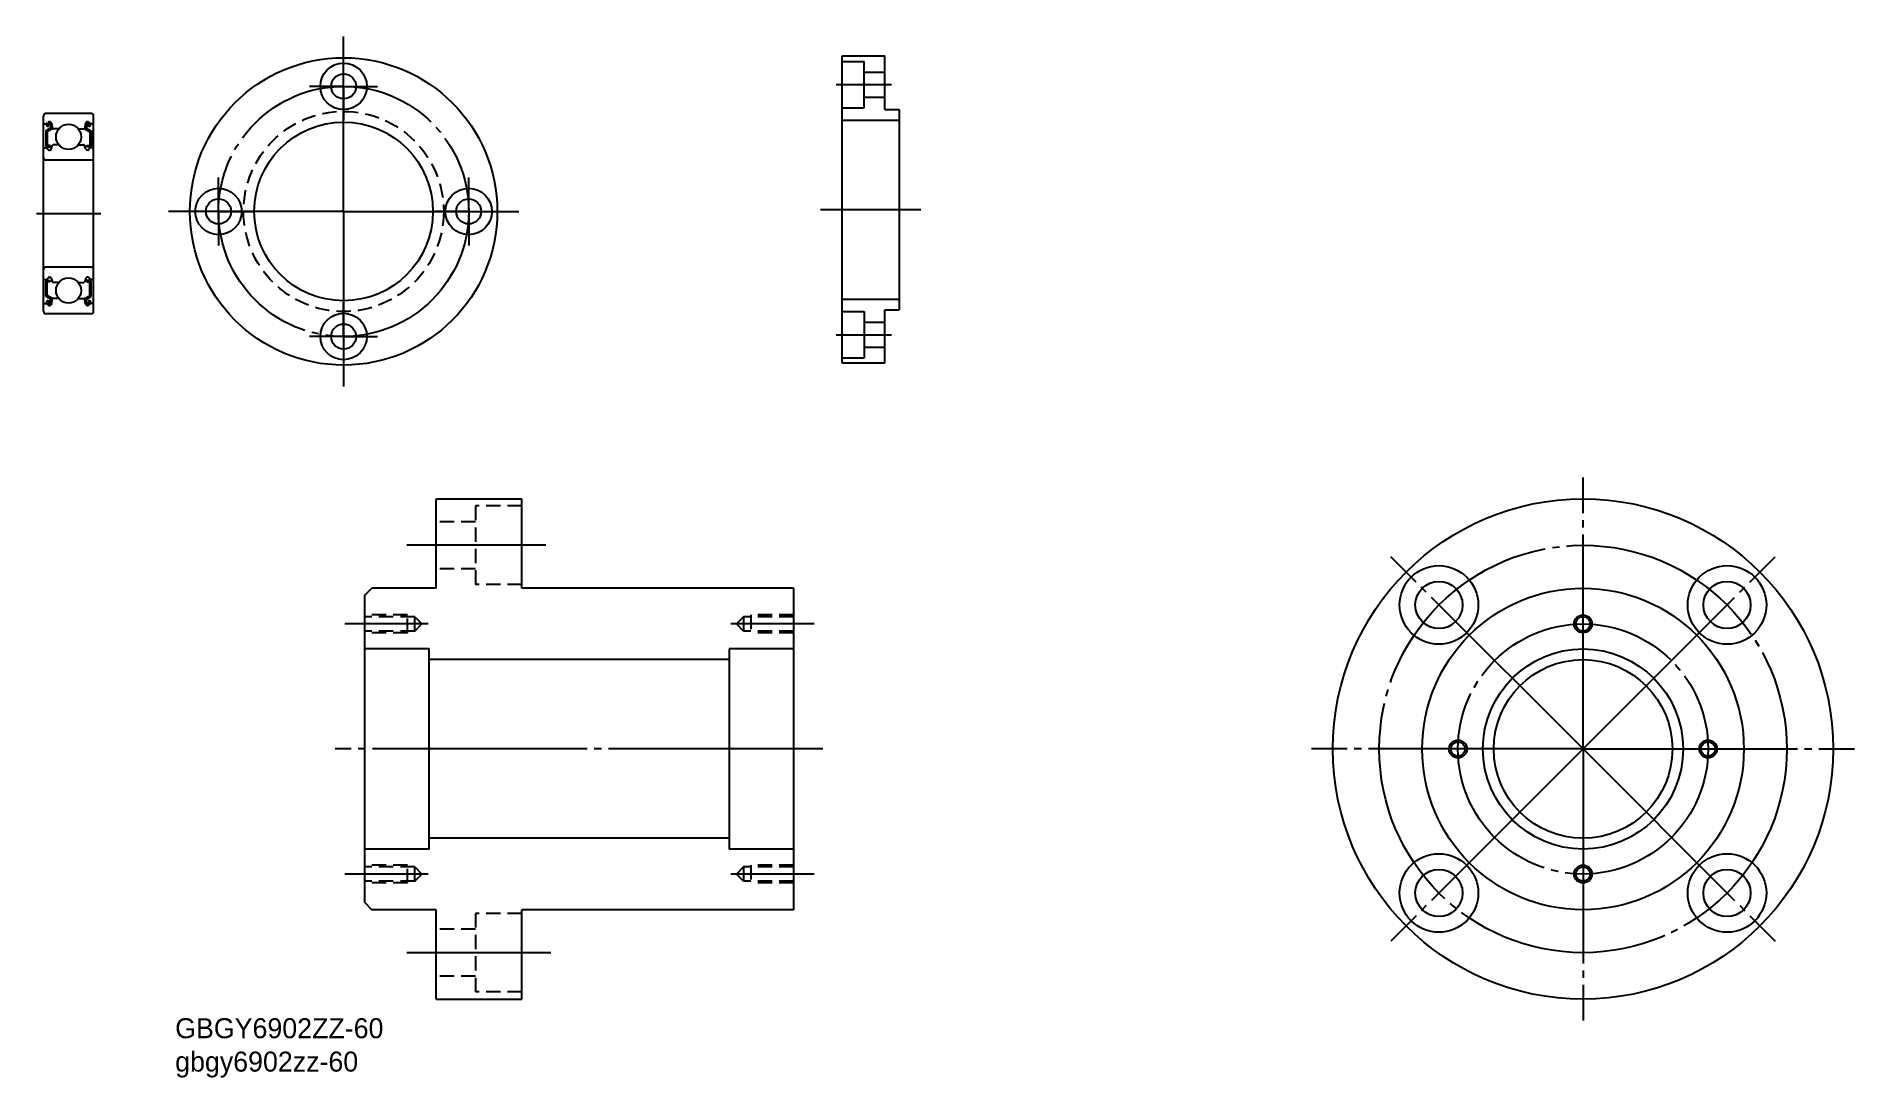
# Model space of a CAD drawing. Extents: x -144 to 111, y -41 to 105.
import ezdxf

# ---------------------------------------------------------------- set-up
doc = ezdxf.new("R2010")
doc.units = 0
doc.linetypes.add('CENTER', pattern=[33, 30, -1, 1, -1])
doc.linetypes.add('DASHED', pattern=[3, 2, -1])
doc.layers.get('0').update_dxf_attribs({"linetype": 'CONTINUOUS'})
doc.layers.add('CENTER', color=7, linetype='CONTINUOUS')

# ---------------------------------------------------------------- blocks, each defined once
blk = doc.blocks.new('*U2')
at = {"linetype": 'CONTINUOUS'}
for s, p in [('GBGY6902ZZ-60', (-124.27, -35.29)), ('gbgy6902zz-60', (-124.27, -39.96))]:
    blk.add_text(s, height=2.8, dxfattribs=at).set_placement(p)

msp = doc.modelspace()

# ---------------------------------------------------------------- linework, layer by layer
at = {"color": 7, "linetype": 'CONTINUOUS'}
for p, q in [((-30.98, 59.14), (-30.98, 102.14)), ((-30.98, 102.14), (-24.98, 102.14)), ((-24.98, 94.64), (-24.98, 102.14)), ((-30.98, 101.39), (-27.88, 101.39)), ((-27.88, 94.89), (-27.88, 101.39)), ((-27.88, 99.89), (-24.98, 99.89)), ((-30.98, 94.89), (-27.88, 94.89)), ((-27.88, 96.39), (-24.98, 96.39)), ((-24.98, 94.64), (-22.98, 94.64)), ((-22.98, 94.64), (-22.98, 66.64)), ((-30.98, 93.14), (-22.98, 93.14)), ((-30.98, 68.14), (-22.98, 68.14)), ((-30.98, 66.39), (-27.88, 66.39)), ((-27.88, 66.39), (-27.88, 59.89)), ((-24.98, 59.14), (-24.98, 66.64)), ((-24.98, 66.64), (-22.98, 66.64)), ((-27.88, 64.89), (-24.98, 64.89)), ((-27.88, 61.39), (-24.98, 61.39)), ((-30.98, 59.89), (-27.88, 59.89)), ((-24.98, 59.14), (-30.98, 59.14)), ((-87.76, 27.68), (-87.76, 40.18)), ((-87.76, 40.18), (-75.76, 40.18)), ((-75.76, 27.68), (-75.76, 40.18)), ((-97.76, 26.68), (-96.76, 27.68)), ((-97.76, -16.32), (-97.76, 26.68)), ((-87.76, 27.68), (-96.76, 27.68)), ((-37.76, 27.68), (-75.76, 27.68)), ((-37.76, 27.68), (-37.76, -17.32)), ((-88.76, 19.18), (-97.76, 19.18)), ((-88.76, -8.82), (-88.76, 19.18)), ((-37.76, 19.18), (-46.76, 19.18)), ((-46.76, 19.18), (-46.76, -8.82)), ((-46.76, 17.68), (-88.76, 17.68)), ((-46.76, -7.32), (-88.76, -7.32)), ((-88.76, -8.82), (-97.76, -8.82)), ((-37.76, -8.82), (-46.76, -8.82)), ((-97.76, -16.32), (-96.76, -17.32)), ((-87.76, -17.32), (-96.76, -17.32)), ((-87.76, -29.82), (-87.76, -17.32)), ((-37.76, -17.32), (-75.76, -17.32)), ((-75.76, -29.82), (-75.76, -17.32)), ((-87.76, -29.82), (-75.76, -29.82))]:
    msp.add_line(p, q, dxfattribs=at)
for p, q in [((-142.69, 66.38), (-142.69, 93.78)), ((-142.59, 92.63), (-142.23, 92.63)), ((-135.99, 94.08), (-142.39, 94.08)), ((-141.71, 92.03), (-142.36, 91.66)), ((-142.36, 91.66), (-142.36, 89.63)), ((-142.24, 92.62), (-142.07, 92.82)), ((-142.09, 92.21), (-142.23, 92.35)), ((-141.51, 91.92), (-142.16, 91.54)), ((-142.09, 92.49), (-141.92, 92.69)), ((-141.95, 92.35), (-142.09, 92.49)), ((-142.09, 92.21), (-141.95, 92.35)), ((-141.74, 92.64), (-141.71, 92.03)), ((-141.54, 92.66), (-141.49, 92.03)), ((-141.51, 92.28), (-141.51, 91.92)), ((-140.55, 91.93), (-141.39, 91.93)), ((-137.83, 91.93), (-136.99, 91.93)), ((-136.84, 92.66), (-136.89, 92.03)), ((-136.87, 92.28), (-136.87, 91.92)), ((-136.87, 91.92), (-136.22, 91.54)), ((-136.64, 92.64), (-136.67, 92.03)), ((-136.67, 92.03), (-136.02, 91.66)), ((-136.29, 92.49), (-136.46, 92.69)), ((-136.43, 92.35), (-136.29, 92.49)), ((-136.29, 92.21), (-136.43, 92.35)), ((-136.14, 92.62), (-136.31, 92.82)), ((-136.29, 92.21), (-136.15, 92.35)), ((-135.79, 92.63), (-136.15, 92.63)), ((-136.02, 91.66), (-136.02, 89.63)), ((-135.69, 66.38), (-135.69, 93.78)), ((-142.59, 89.28), (-142.24, 89.28)), ((-142.24, 89.28), (-142.05, 89.06)), ((-142.16, 91.54), (-142.16, 89.63)), ((-141.76, 89.63), (-142.16, 89.63)), ((-142.16, 89.43), (-141.76, 89.43)), ((-141.76, 89.43), (-141.76, 89.63)), ((-141.61, 89.12), (-141.41, 89.67)), ((-140.55, 89.73), (-141.32, 89.73)), ((-137.83, 89.73), (-137.06, 89.73)), ((-136.77, 89.12), (-136.97, 89.67)), ((-136.62, 89.63), (-136.22, 89.63)), ((-136.62, 89.43), (-136.62, 89.63)), ((-136.22, 89.43), (-136.62, 89.43)), ((-136.14, 89.28), (-136.33, 89.06)), ((-136.22, 91.54), (-136.22, 89.63)), ((-135.79, 89.28), (-136.14, 89.28)), ((-135.99, 87.58), (-142.39, 87.58)), ((-141.89, 88.98), (-141.8, 88.98)), ((-136.48, 88.98), (-136.58, 88.98)), ((-135.99, 72.58), (-142.39, 72.58)), ((-142.59, 70.88), (-142.24, 70.88)), ((-142.36, 68.51), (-142.36, 70.53)), ((-142.24, 70.88), (-142.05, 71.11)), ((-142.16, 70.73), (-141.76, 70.73)), ((-141.76, 70.53), (-142.16, 70.53)), ((-142.16, 68.62), (-142.16, 70.53)), ((-141.89, 71.18), (-141.8, 71.18)), ((-141.76, 70.73), (-141.76, 70.53)), ((-141.61, 71.05), (-141.41, 70.5)), ((-140.55, 70.43), (-141.32, 70.43)), ((-137.83, 70.43), (-137.06, 70.43)), ((-136.77, 71.05), (-136.97, 70.5)), ((-136.22, 70.73), (-136.62, 70.73)), ((-136.62, 70.73), (-136.62, 70.53)), ((-136.62, 70.53), (-136.22, 70.53)), ((-136.48, 71.18), (-136.58, 71.18)), ((-136.14, 70.88), (-136.33, 71.11)), ((-136.22, 68.62), (-136.22, 70.53)), ((-135.79, 70.88), (-136.14, 70.88)), ((-136.02, 68.51), (-136.02, 70.53)), ((-142.59, 67.53), (-142.23, 67.53)), ((-141.71, 68.13), (-142.36, 68.51)), ((-142.24, 67.55), (-142.07, 67.34)), ((-142.09, 67.96), (-142.23, 67.82)), ((-141.51, 68.25), (-142.16, 68.62)), ((-142.09, 67.96), (-141.95, 67.82)), ((-141.95, 67.82), (-142.09, 67.68)), ((-142.09, 67.68), (-141.92, 67.47)), ((-141.74, 67.53), (-141.71, 68.13)), ((-141.54, 67.51), (-141.49, 68.14)), ((-141.51, 67.89), (-141.51, 68.25)), ((-140.55, 68.23), (-141.39, 68.23)), ((-140.97, 68.23), (-140.97, 68.23)), ((-140.76, 68.23), (-140.76, 68.23)), ((-137.83, 68.23), (-136.99, 68.23)), ((-136.84, 67.51), (-136.89, 68.14)), ((-136.87, 68.25), (-136.22, 68.62)), ((-136.87, 67.89), (-136.87, 68.25)), ((-136.67, 68.13), (-136.02, 68.51)), ((-136.64, 67.53), (-136.67, 68.13)), ((-136.29, 67.68), (-136.46, 67.47)), ((-136.29, 67.96), (-136.43, 67.82)), ((-136.43, 67.82), (-136.29, 67.68)), ((-136.14, 67.55), (-136.31, 67.34)), ((-136.29, 67.96), (-136.15, 67.82)), ((-135.79, 67.53), (-136.15, 67.53)), ((-135.99, 66.08), (-142.39, 66.08))]:
    msp.add_line(p, q)
at = {"color": 3, "linetype": 'DASHED'}
for p, q in [((-75.76, 39.18), (-82.26, 39.18)), ((-82.26, 39.18), (-82.26, 28.18)), ((-82.26, 36.98), (-87.76, 36.98)), ((-82.26, 30.38), (-87.76, 30.38)), ((-75.76, 28.18), (-82.26, 28.18)), ((-91.76, 23.93), (-97.76, 23.93)), ((-90.76, 23.68), (-97.76, 23.68)), ((-91.76, 21.43), (-91.76, 23.93)), ((-90.76, 21.68), (-90.76, 23.68)), ((-90.76, 23.68), (-89.76, 22.68)), ((-44.76, 23.68), (-45.76, 22.68)), ((-44.76, 23.68), (-44.76, 21.68)), ((-37.76, 23.68), (-44.76, 23.68)), ((-43.76, 23.93), (-43.76, 21.43)), ((-37.76, 23.93), (-43.76, 23.93)), ((-90.76, 21.68), (-97.76, 21.68)), ((-91.76, 21.43), (-97.76, 21.43)), ((-90.76, 21.68), (-89.76, 22.68)), ((-44.76, 21.68), (-45.76, 22.68)), ((-37.76, 21.68), (-44.76, 21.68)), ((-37.76, 21.43), (-43.76, 21.43)), ((-91.76, -11.07), (-97.76, -11.07)), ((-90.76, -11.32), (-97.76, -11.32)), ((-91.76, -13.57), (-91.76, -11.07)), ((-90.76, -13.32), (-90.76, -11.32)), ((-90.76, -11.32), (-89.76, -12.32)), ((-90.76, -13.32), (-89.76, -12.32)), ((-44.76, -11.32), (-45.76, -12.32)), ((-44.76, -13.32), (-45.76, -12.32)), ((-37.76, -11.32), (-44.76, -11.32)), ((-44.76, -11.32), (-44.76, -13.32)), ((-43.76, -11.07), (-43.76, -13.57)), ((-37.76, -11.07), (-43.76, -11.07)), ((-90.76, -13.32), (-97.76, -13.32)), ((-91.76, -13.57), (-97.76, -13.57)), ((-37.76, -13.32), (-44.76, -13.32)), ((-37.76, -13.57), (-43.76, -13.57)), ((-82.26, -20.02), (-87.76, -20.02)), ((-75.76, -17.82), (-82.26, -17.82)), ((-82.26, -17.82), (-82.26, -28.82)), ((-82.26, -26.62), (-87.76, -26.62)), ((-75.76, -28.82), (-82.26, -28.82))]:
    msp.add_line(p, q, dxfattribs=at)
at = {"color": 7, "linetype": 'CONTINUOUS'}
for centre, radius in [((-100.71, 80.39), 21.5), ((-100.71, 97.89), 3.25), ((-100.71, 97.89), 1.75), ((-100.71, 80.39), 12.5), ((-118.21, 80.39), 3.25), ((-118.21, 80.39), 1.75), ((-83.21, 80.39), 3.25), ((-83.21, 80.39), 1.75), ((-100.71, 62.89), 3.25), ((-100.71, 62.89), 1.75), ((72.68, 5.18), 35), ((52.52, 25.33), 5.5), ((92.83, 25.33), 5.5), ((52.52, 25.33), 3.3), ((92.83, 25.33), 3.3), ((72.68, 5.18), 22.5), ((72.68, 22.68), 1), ((72.68, 5.18), 14), ((72.68, 5.18), 12.5), ((55.18, 5.18), 1), ((90.18, 5.18), 1), ((52.52, -14.97), 5.5), ((92.83, -14.97), 5.5), ((52.52, -14.97), 3.3), ((72.68, -12.32), 1), ((92.83, -14.97), 3.3)]:
    msp.add_circle(centre, radius, dxfattribs=at)
at = {"color": 3, "linetype": 'DASHED'}
msp.add_circle((-100.71, 80.39), 14, dxfattribs=at)
for centre in [(-139.19, 90.83), (-139.19, 69.33)]:
    msp.add_circle(centre, 1.75)
at = {"color": 3, "linetype": 'CONTINUOUS'}
for centre in [(72.68, 22.68), (55.18, 5.18), (90.18, 5.18), (72.68, -12.32)]:
    msp.add_circle(centre, 1.25, dxfattribs=at)
for centre, radius, start, end in [((-142.39, 93.78), 0.3, 90, 180), ((-142.59, 92.73), 0.1, 180, 270), ((-142.09, 92.49), 0.2, 140.1364, 224.998), ((-141.84, 92.63), 0.3, 4.9347, 140.1364), ((-141.84, 92.63), 0.1, 3.1017, 139.9503), ((-141.39, 92.03), 0.1, 184.9347, 270), ((-136.99, 92.03), 0.1, 270, 355.0653), ((-136.54, 92.63), 0.3, 39.8636, 175.0653), ((-136.54, 92.63), 0.1, 40.0497, 176.8983), ((-136.29, 92.49), 0.2, 315.002, 39.8636), ((-135.99, 93.78), 0.3, 0, 90), ((-135.79, 92.73), 0.1, 270, 0), ((-142.59, 89.18), 0.1, 90, 180), ((-142.16, 89.63), 0.2, 180, 270), ((-141.89, 89.18), 0.2, 219.9772, 270), ((-141.8, 89.18), 0.2, 270, 339.9926), ((-141.32, 89.63), 0.1, 90, 159.9926), ((-137.06, 89.63), 0.1, 20.0074, 90), ((-136.58, 89.18), 0.2, 200.0074, 270), ((-136.48, 89.18), 0.2, 270, 320.0228), ((-136.22, 89.63), 0.2, 270, 0), ((-135.79, 89.18), 0.1, 0, 90), ((-142.39, 87.88), 0.3, 180, 270), ((-135.99, 87.88), 0.3, 270, 0), ((-142.39, 72.28), 0.3, 90, 180), ((-135.99, 72.28), 0.3, 0, 90), ((-142.59, 70.98), 0.1, 180, 270), ((-142.16, 70.53), 0.2, 90, 180), ((-141.89, 70.98), 0.2, 90, 140.0228), ((-141.8, 70.98), 0.2, 20.0074, 90), ((-141.32, 70.53), 0.1, 200.0074, 270), ((-137.06, 70.53), 0.1, 270, 339.9926), ((-136.58, 70.98), 0.2, 90, 159.9926), ((-136.48, 70.98), 0.2, 39.9772, 90), ((-136.22, 70.53), 0.2, 0, 90), ((-135.79, 70.98), 0.1, 270, 0), ((-142.59, 67.43), 0.1, 90, 180), ((-142.39, 66.38), 0.3, 180, 270), ((-142.09, 67.68), 0.2, 135.002, 219.8636), ((-141.84, 67.54), 0.3, 219.8636, 355.0653), ((-141.84, 67.54), 0.1, 220.0497, 356.8983), ((-141.39, 68.13), 0.1, 90, 175.0653), ((-136.99, 68.13), 0.1, 4.9347, 90), ((-136.54, 67.54), 0.3, 184.9347, 320.1364), ((-136.54, 67.54), 0.1, 183.1017, 319.9503), ((-136.29, 67.68), 0.2, 320.1364, 44.998), ((-135.99, 66.38), 0.3, 270, 0), ((-135.79, 67.43), 0.1, 0, 90)]:
    msp.add_arc(centre, radius, start, end)
at = {"layer": 'CENTER', "color": 1, "linetype": 'CENTER'}
for p, q in [((-100.71, 80.39), (-100.71, 104.89)), ((-100.71, 97.89), (-100.71, 102.64)), ((-100.71, 97.89), (-105.46, 97.89)), ((-100.71, 97.89), (-100.71, 93.14)), ((-100.71, 97.89), (-95.96, 97.89)), ((-31.78, 98.14), (-24.05, 98.14)), ((-118.21, 80.39), (-118.21, 85.14)), ((-83.21, 80.39), (-83.21, 85.14)), ((-143.69, 80.08), (-134.69, 80.08)), ((-100.71, 80.39), (-125.21, 80.39)), ((-118.21, 80.39), (-122.96, 80.39)), ((-118.21, 80.39), (-118.21, 75.64)), ((-118.21, 80.39), (-113.46, 80.39)), ((-100.71, 80.39), (-76.21, 80.39)), ((-100.71, 80.39), (-100.71, 55.89)), ((-83.21, 80.39), (-87.96, 80.39)), ((-83.21, 80.39), (-78.46, 80.39)), ((-83.21, 80.39), (-83.21, 75.64)), ((-33.98, 80.64), (-19.98, 80.64)), ((-100.71, 62.89), (-100.71, 67.64)), ((-100.71, 62.89), (-105.46, 62.89)), ((-100.71, 62.89), (-100.71, 58.14)), ((-100.71, 62.89), (-95.96, 62.89)), ((-31.78, 63.14), (-24.05, 63.14)), ((72.68, 5.18), (72.68, 43.18)), ((-72.42, 33.68), (-91.87, 33.68)), ((72.68, 5.18), (45.81, 32.05)), ((72.68, 5.18), (99.55, 32.05)), ((-88.87, 22.68), (-100.54, 22.68)), ((-34.87, 22.68), (-46.54, 22.68)), ((-33.65, 5.18), (-101.87, 5.18)), ((72.68, 5.18), (34.68, 5.18)), ((72.68, 5.18), (45.81, -21.69)), ((72.68, 5.18), (72.68, -32.82)), ((72.68, 5.18), (110.68, 5.18)), ((72.68, 5.18), (99.55, -21.69)), ((-88.87, -12.32), (-100.54, -12.32)), ((-34.87, -12.32), (-46.54, -12.32)), ((-71.73, -23.32), (-91.87, -23.32))]:
    msp.add_line(p, q, dxfattribs=at)
for centre, radius in [((-100.71, 80.39), 17.5), ((72.68, 5.18), 28.5), ((72.68, 5.18), 17.5)]:
    msp.add_circle(centre, radius, dxfattribs=at)

# ---------------------------------------------------------------- block references
at = {"linetype": 'CONTINUOUS'}
msp.add_blockref('*U2', (0, 0), dxfattribs=at)

doc.saveas('drawing.dxf')
